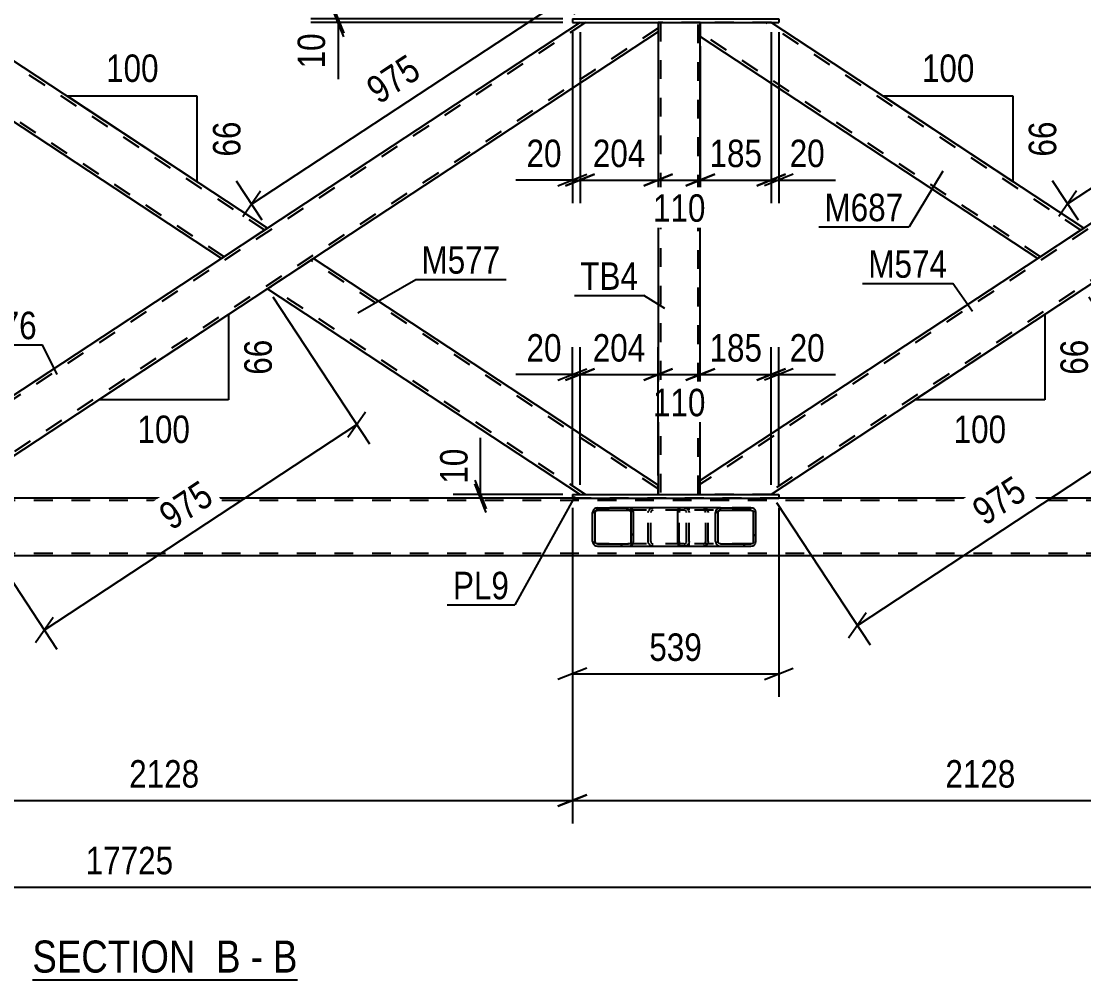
# Model space of a CAD drawing. Header units: millimetres. Extents: x -808 to 381, y -747 to 94.
# Drawn here: x -423 to -312.1, y -484.3 to -384.4 of the extents above; entities that cross this region are included whole.
import ezdxf

# ---------------------------------------------------------------- set-up
doc = ezdxf.new("R2010")
doc.units = ezdxf.units.MM
doc.linetypes.add('DXK_LINE_DOT2', pattern=[3.9198, 1.9599, -1.9599])
doc.styles.add('Arial Narrow', font='ARIALN.TTF', dxfattribs={"height": 0.2})

# ---------------------------------------------------------------- blocks, each defined once
blk = doc.blocks.new('Unknown-232923327-13 - 73514')
at = {"color": 6, "linetype": 'Continuous'}
blk.add_line((-421.8, -484.33), (-394.15, -484.33), dxfattribs=at)
at = {"color": 0, "linetype": 'Continuous'}
for points in [[(-403.69, -483.58), (-403.69, -480.08), (-421.8, -480.08), (-421.8, -483.58)], [(-400.08, -483.58), (-400.08, -480.08), (-402.64, -480.08), (-402.64, -483.58)], [(-397.76, -483.58), (-397.76, -480.08), (-399.03, -480.08), (-399.03, -483.58)], [(-394.15, -483.58), (-394.15, -480.08), (-396.71, -480.08), (-396.71, -483.58)]]:
    blk.add_wipeout(points, dxfattribs=at)
at = {"color": 7, "linetype": 'Continuous', "style": 'Arial Narrow'}
for s, p in [('SECTION ', (-421.8, -483.58)), ('B', (-402.64, -483.58)), ('B', (-396.71, -483.58)), ('-', (-399.03, -483.58))]:
    blk.add_text(s, height=3.34, dxfattribs=at).set_placement(p)
blk = doc.blocks.new('Part-232923327-73579 - 73514')
at = {"linetype": 'Continuous'}
h = blk.add_hatch(dxfattribs=at)
h.set_pattern_fill('', scale=0.7, style=0, pattern_type=0)
h.set_pattern_definition([(45, (-350.497, -438.8263), (-1.57154, 1.57154), [])])
h.paths.add_polyline_path([(-350.54, -438.64), (-350.5, -438.83), (-350.39, -438.98), (-350.23, -439.09), (-350.03, -439.12), (-346.85, -439.12), (-346.66, -439.09), (-346.49, -438.98), (-346.38, -438.83), (-346.35, -438.64), (-346.35, -435.6), (-346.38, -435.42), (-346.49, -435.26), (-346.66, -435.16), (-346.85, -435.12), (-350.03, -435.12), (-350.23, -435.16), (-350.39, -435.26), (-350.5, -435.42), (-350.54, -435.6)])
h.paths.add_polyline_path([(-350.26, -435.51), (-350.21, -435.43), (-350.13, -435.38), (-350.03, -435.36), (-346.85, -435.36), (-346.75, -435.38), (-346.67, -435.43), (-346.62, -435.51), (-346.6, -435.6), (-346.6, -438.64), (-346.62, -438.73), (-346.67, -438.81), (-346.75, -438.86), (-346.85, -438.88), (-350.03, -438.88), (-350.13, -438.86), (-350.21, -438.81), (-350.26, -438.73), (-350.28, -438.64), (-350.28, -435.6)])
at = {"color": 2, "linetype": 'Continuous'}
for p, q in [((-354.49, -435.6), (-354.47, -435.42)), ((-354.47, -435.42), (-354.41, -435.26)), ((-354.41, -435.26), (-354.32, -435.16)), ((-354.32, -435.16), (-354.22, -435.12)), ((-350.03, -435.12), (-354.22, -435.12)), ((-350.5, -435.42), (-350.54, -435.6)), ((-350.28, -435.6), (-350.26, -435.51)), ((-350.26, -435.51), (-350.21, -435.43)), ((-350.03, -435.12), (-350.23, -435.16)), ((-350.21, -435.43), (-350.13, -435.38)), ((-350.13, -435.38), (-350.03, -435.36)), ((-350.03, -435.12), (-346.85, -435.12)), ((-350.03, -435.36), (-346.85, -435.36)), ((-346.66, -435.16), (-346.85, -435.12)), ((-346.85, -435.36), (-346.75, -435.38)), ((-346.75, -435.38), (-346.67, -435.43)), ((-346.67, -435.43), (-346.62, -435.51)), ((-346.62, -435.51), (-346.6, -435.6)), ((-346.35, -435.6), (-346.38, -435.42)), ((-354.49, -438.64), (-354.49, -435.6)), ((-350.54, -438.64), (-350.54, -435.6)), ((-350.28, -438.64), (-350.28, -435.6)), ((-346.6, -438.64), (-346.6, -435.6)), ((-346.35, -438.64), (-346.35, -435.6)), ((-354.47, -438.83), (-354.49, -438.64)), ((-354.41, -438.98), (-354.47, -438.83)), ((-350.54, -438.64), (-350.5, -438.83)), ((-350.26, -438.73), (-350.28, -438.64)), ((-350.21, -438.81), (-350.26, -438.73)), ((-350.13, -438.86), (-350.21, -438.81)), ((-346.67, -438.81), (-346.75, -438.86)), ((-346.62, -438.73), (-346.67, -438.81)), ((-346.6, -438.64), (-346.62, -438.73)), ((-346.38, -438.83), (-346.35, -438.64)), ((-354.32, -439.09), (-354.41, -438.98)), ((-354.22, -439.12), (-354.32, -439.09)), ((-354.22, -439.12), (-350.03, -439.12)), ((-350.23, -439.09), (-350.03, -439.12)), ((-350.03, -438.88), (-350.13, -438.86)), ((-350.03, -438.88), (-346.85, -438.88)), ((-350.03, -439.12), (-346.85, -439.12)), ((-346.75, -438.86), (-346.85, -438.88)), ((-346.85, -439.12), (-346.66, -439.09))]:
    blk.add_line(p, q, dxfattribs=at)
at = {"color": 7, "linetype": 'DXK_LINE_DOT2'}
for p, q in [((-354.34, -435.51), (-354.35, -435.6)), ((-354.31, -435.43), (-354.34, -435.51)), ((-354.27, -435.38), (-354.31, -435.43)), ((-354.22, -435.36), (-354.27, -435.38)), ((-346.85, -435.36), (-354.22, -435.36)), ((-353.3, -435.36), (-353.3, -435.12)), ((-351.81, -435.12), (-351.62, -435.16)), ((-351.72, -435.38), (-351.81, -435.36)), ((-351.63, -435.43), (-351.72, -435.38)), ((-351.58, -435.51), (-351.63, -435.43)), ((-351.56, -435.6), (-351.58, -435.51)), ((-351.35, -435.42), (-351.31, -435.6)), ((-346.85, -435.12), (-350.03, -435.12)), ((-354.35, -438.64), (-354.35, -435.6)), ((-351.56, -438.64), (-351.56, -435.6)), ((-351.31, -438.64), (-351.31, -435.6)), ((-354.35, -438.64), (-354.34, -438.73)), ((-354.34, -438.73), (-354.31, -438.81)), ((-354.31, -438.81), (-354.27, -438.86)), ((-351.72, -438.86), (-351.63, -438.81)), ((-351.63, -438.81), (-351.58, -438.73)), ((-351.58, -438.73), (-351.56, -438.64)), ((-351.31, -438.64), (-351.35, -438.83)), ((-354.27, -438.86), (-354.22, -438.88)), ((-346.85, -438.88), (-354.22, -438.88)), ((-353.3, -439.12), (-353.3, -438.88)), ((-351.81, -438.88), (-351.72, -438.86)), ((-351.62, -439.09), (-351.81, -439.12)), ((-350.03, -439.12), (-346.85, -439.12))]:
    blk.add_line(p, q, dxfattribs=at)
for centre, start, end in [((-351.8, -435.62), 23.8494, 68.8059), ((-351.8, -438.63), 291.1941, 336.1506)]:
    blk.add_arc(centre, 0.492, start, end, dxfattribs=at)
at = {"color": 2, "linetype": 'Continuous'}
for centre, start, end in [((-350.05, -435.62), 111.1941, 156.1506), ((-346.83, -435.62), 23.8494, 68.8059), ((-350.05, -438.63), 203.8494, 248.8059), ((-346.83, -438.63), 291.1941, 336.1506)]:
    blk.add_arc(centre, 0.492, start, end, dxfattribs=at)
blk = doc.blocks.new('Part-232923327-73602 - 73514')
at = {"color": 7, "linetype": 'DXK_LINE_DOT2'}
for p, q in [((-352.13, -384.52), (-352.13, -385.98)), ((-344.73, -384.52), (-352.13, -384.52)), ((-312.43, -406.16), (-345.31, -384.52)), ((-316.65, -408.93), (-352.13, -385.59)), ((-312.18, -405.99), (-312.72, -406.35)), ((-316.65, -408.93), (-316.63, -408.92))]:
    blk.add_line(p, q, dxfattribs=at)
at = {"color": 2, "linetype": 'Continuous'}
for p, q in [((-312.14, -405.96), (-344.73, -384.52)), ((-352.13, -385.98), (-316.94, -409.12)), ((-312.72, -406.35), (-316.94, -409.12)), ((-312.14, -405.96), (-312.72, -406.35))]:
    blk.add_line(p, q, dxfattribs=at)
blk = doc.blocks.new('Part-232923327-73604 - 73514')
at = {"color": 2, "linetype": 'Continuous'}
for p, q in [((-402.07, -409.12), (-439.47, -384.52)), ((-397.27, -405.96), (-429.87, -384.52)), ((-397.85, -406.35), (-402.07, -409.12)), ((-397.85, -406.35), (-397.27, -405.96))]:
    blk.add_line(p, q, dxfattribs=at)
at = {"color": 7, "linetype": 'DXK_LINE_DOT2'}
for p, q in [((-429.87, -384.52), (-439.47, -384.52)), ((-401.78, -408.93), (-438.89, -384.52)), ((-397.56, -406.16), (-430.45, -384.52)), ((-397.32, -405.99), (-397.85, -406.35)), ((-401.78, -408.93), (-401.76, -408.92))]:
    blk.add_line(p, q, dxfattribs=at)
blk = doc.blocks.new('Part-232923327-73541 - 73514')
at = {"color": 7, "linetype": 'DXK_LINE_DOT2'}
for p, q in [((-278.96, -384.52), (-352.13, -432.65)), ((-270.52, -384.52), (-345.31, -433.72)), ((-269.93, -384.52), (-279.54, -384.52)), ((-312.14, -405.96), (-316.94, -409.12)), ((-307.33, -409.12), (-312.14, -412.28)), ((-352.13, -433.72), (-352.13, -432.27)), ((-344.73, -433.72), (-352.13, -433.72))]:
    blk.add_line(p, q, dxfattribs=at)
at = {"color": 2, "linetype": 'Continuous'}
for p, q in [((-279.54, -384.52), (-312.14, -405.96)), ((-269.93, -384.52), (-307.33, -409.12)), ((-316.94, -409.12), (-352.13, -432.27)), ((-312.14, -412.28), (-344.73, -433.72))]:
    blk.add_line(p, q, dxfattribs=at)
blk = doc.blocks.new('Part-232923327-73543 - 73514')
at = {"color": 7, "linetype": 'DXK_LINE_DOT2'}
for p, q in [((-364.09, -384.52), (-438.89, -433.72)), ((-364.68, -384.52), (-356.53, -384.52)), ((-356.53, -384.52), (-356.53, -385.48)), ((-356.53, -385.1), (-430.45, -433.72)), ((-397.27, -405.96), (-402.07, -409.12)), ((-392.47, -409.12), (-397.27, -412.28)), ((-429.86, -433.72), (-439.47, -433.72))]:
    blk.add_line(p, q, dxfattribs=at)
at = {"color": 2, "linetype": 'Continuous'}
for p, q in [((-364.68, -384.52), (-397.27, -405.96)), ((-356.53, -385.48), (-392.47, -409.12)), ((-402.07, -409.12), (-439.47, -433.72)), ((-397.27, -412.28), (-429.86, -433.72))]:
    blk.add_line(p, q, dxfattribs=at)
blk = doc.blocks.new('Part-232923327-73544 - 73514')
at = {"color": 2, "linetype": 'Continuous'}
for p, q in [((-393.05, -409.51), (-397.27, -412.28)), ((-392.47, -409.12), (-393.05, -409.51)), ((-356.53, -432.76), (-392.47, -409.12)), ((-397.27, -412.28), (-364.68, -433.72))]:
    blk.add_line(p, q, dxfattribs=at)
at = {"color": 7, "linetype": 'DXK_LINE_DOT2'}
for p, q in [((-356.53, -433.15), (-392.76, -409.31)), ((-396.98, -412.09), (-396.96, -412.08)), ((-364.1, -433.72), (-396.98, -412.09)), ((-356.53, -433.72), (-356.53, -432.76)), ((-364.68, -433.72), (-356.53, -433.72))]:
    blk.add_line(p, q, dxfattribs=at)
blk = doc.blocks.new('Part-232923327-73552 - 73514')
at = {"color": 2, "linetype": 'Continuous'}
for p, q in [((-356.53, -384.52), (-356.53, -433.72)), ((-352.13, -433.72), (-352.13, -384.52))]:
    blk.add_line(p, q, dxfattribs=at)
at = {"color": 7, "linetype": 'DXK_LINE_DOT2'}
for p, q in [((-352.13, -384.52), (-356.53, -384.52)), ((-356.29, -384.52), (-356.29, -433.72)), ((-352.37, -433.72), (-352.37, -384.52)), ((-356.53, -433.72), (-352.13, -433.72))]:
    blk.add_line(p, q, dxfattribs=at)
blk = doc.blocks.new('Part-232923327-73627 - 73514')
at = {"color": 2, "linetype": 'Continuous'}
for p, q in [((-365.48, -384.12), (-365.48, -384.52)), ((-365.48, -384.12), (-343.93, -384.12)), ((-365.48, -384.52), (-343.93, -384.52)), ((-343.93, -384.12), (-343.93, -384.52))]:
    blk.add_line(p, q, dxfattribs=at)
blk = doc.blocks.new('Part-232923327-73570 - 73514')
at = {"linetype": 'Continuous'}
h = blk.add_hatch(dxfattribs=at)
h.set_pattern_fill('', scale=0.7, style=0, pattern_type=0)
h.set_pattern_definition([(45, (-363.3178, -438.8263), (-1.57154, 1.57154), [])])
h.paths.add_polyline_path([(-363.36, -438.64), (-363.32, -438.83), (-363.21, -438.98), (-363.04, -439.09), (-362.85, -439.12), (-359.61, -439.12), (-359.42, -439.09), (-359.25, -438.98), (-359.14, -438.83), (-359.1, -438.64), (-359.1, -435.6), (-359.14, -435.42), (-359.25, -435.26), (-359.42, -435.16), (-359.61, -435.12), (-362.85, -435.12), (-363.04, -435.16), (-363.21, -435.26), (-363.32, -435.42), (-363.36, -435.6)])
h.paths.add_polyline_path([(-363.08, -435.51), (-363.03, -435.43), (-362.94, -435.38), (-362.85, -435.36), (-359.61, -435.36), (-359.51, -435.38), (-359.43, -435.43), (-359.37, -435.51), (-359.36, -435.6), (-359.36, -438.64), (-359.37, -438.73), (-359.43, -438.81), (-359.51, -438.86), (-359.61, -438.88), (-362.85, -438.88), (-362.94, -438.86), (-363.03, -438.81), (-363.08, -438.73), (-363.1, -438.64), (-363.1, -435.6)])
at = {"color": 2, "linetype": 'Continuous'}
for p, q in [((-363.32, -435.42), (-363.36, -435.6)), ((-363.1, -435.6), (-363.08, -435.51)), ((-363.08, -435.51), (-363.03, -435.43)), ((-362.85, -435.12), (-363.04, -435.16)), ((-363.03, -435.43), (-362.94, -435.38)), ((-362.94, -435.38), (-362.85, -435.36)), ((-362.85, -435.12), (-359.61, -435.12)), ((-362.85, -435.36), (-359.61, -435.36)), ((-354.22, -435.12), (-359.61, -435.12)), ((-359.42, -435.16), (-359.61, -435.12)), ((-359.61, -435.36), (-359.51, -435.38)), ((-359.51, -435.38), (-359.43, -435.43)), ((-359.43, -435.43), (-359.37, -435.51)), ((-359.37, -435.51), (-359.36, -435.6)), ((-359.1, -435.6), (-359.14, -435.42)), ((-363.36, -438.64), (-363.36, -435.6)), ((-363.1, -438.64), (-363.1, -435.6)), ((-359.36, -438.64), (-359.36, -435.6)), ((-359.1, -438.64), (-359.1, -435.6)), ((-363.36, -438.64), (-363.32, -438.83)), ((-363.08, -438.73), (-363.1, -438.64)), ((-363.03, -438.81), (-363.08, -438.73)), ((-362.94, -438.86), (-363.03, -438.81)), ((-359.43, -438.81), (-359.51, -438.86)), ((-359.37, -438.73), (-359.43, -438.81)), ((-359.36, -438.64), (-359.37, -438.73)), ((-359.14, -438.83), (-359.1, -438.64)), ((-363.04, -439.09), (-362.85, -439.12)), ((-362.85, -438.88), (-362.94, -438.86)), ((-362.85, -438.88), (-359.61, -438.88)), ((-362.85, -439.12), (-359.61, -439.12)), ((-359.51, -438.86), (-359.61, -438.88)), ((-359.61, -439.12), (-359.42, -439.09)), ((-359.61, -439.12), (-354.22, -439.12))]:
    blk.add_line(p, q, dxfattribs=at)
at = {"color": 7, "linetype": 'DXK_LINE_DOT2'}
for p, q in [((-359.61, -435.12), (-362.85, -435.12)), ((-353.81, -435.36), (-362.85, -435.36)), ((-357.56, -435.6), (-357.52, -435.42)), ((-357.29, -435.51), (-357.3, -435.6)), ((-357.23, -435.43), (-357.29, -435.51)), ((-357.24, -435.16), (-357.05, -435.12)), ((-357.15, -435.38), (-357.23, -435.43)), ((-357.05, -435.36), (-357.15, -435.38)), ((-353.81, -435.12), (-354.22, -435.12)), ((-353.81, -435.12), (-353.62, -435.16)), ((-353.72, -435.38), (-353.81, -435.36)), ((-353.63, -435.43), (-353.72, -435.38)), ((-353.58, -435.51), (-353.63, -435.43)), ((-353.56, -435.6), (-353.58, -435.51)), ((-353.34, -435.42), (-353.3, -435.6)), ((-357.56, -438.64), (-357.56, -435.6)), ((-357.3, -438.64), (-357.3, -435.6)), ((-353.56, -438.64), (-353.56, -435.6)), ((-353.3, -438.64), (-353.3, -435.6)), ((-357.52, -438.83), (-357.56, -438.64)), ((-357.3, -438.64), (-357.29, -438.73)), ((-357.29, -438.73), (-357.23, -438.81)), ((-357.23, -438.81), (-357.15, -438.86)), ((-353.72, -438.86), (-353.63, -438.81)), ((-353.63, -438.81), (-353.58, -438.73)), ((-353.58, -438.73), (-353.56, -438.64)), ((-353.3, -438.64), (-353.34, -438.83)), ((-353.81, -438.88), (-362.85, -438.88)), ((-362.85, -439.12), (-359.61, -439.12)), ((-357.05, -439.12), (-357.24, -439.09)), ((-357.15, -438.86), (-357.05, -438.88)), ((-353.81, -439.12), (-354.22, -439.12)), ((-353.81, -438.88), (-353.72, -438.86)), ((-353.62, -439.09), (-353.81, -439.12))]:
    blk.add_line(p, q, dxfattribs=at)
at = {"color": 2, "linetype": 'Continuous'}
for centre, start, end in [((-362.87, -435.62), 110.7583, 155.68), ((-359.59, -435.62), 24.32, 69.2417), ((-362.87, -438.62), 204.32, 249.2417), ((-359.59, -438.62), 290.7583, 335.68)]:
    blk.add_arc(centre, 0.496, start, end, dxfattribs=at)
at = {"color": 7, "linetype": 'DXK_LINE_DOT2'}
for centre, start, end in [((-357.07, -435.62), 110.7583, 155.68), ((-353.79, -435.62), 24.32, 69.2417), ((-357.07, -438.62), 204.32, 249.2417), ((-353.79, -438.62), 290.7583, 335.68)]:
    blk.add_arc(centre, 0.496, start, end, dxfattribs=at)
blk = doc.blocks.new('Part-232923327-73636 - 73514')
at = {"color": 2, "linetype": 'Continuous'}
for p, q in [((-365.48, -433.72), (-365.48, -434.12)), ((-365.48, -433.72), (-343.93, -433.72)), ((-365.48, -434.12), (-343.93, -434.12)), ((-343.93, -433.72), (-343.93, -434.12))]:
    blk.add_line(p, q, dxfattribs=at)
blk = doc.blocks.new('Part-232923327-73678 - 73514')
at = {"color": 7, "linetype": 'DXK_LINE_DOT2'}
for p, q in [((-82.58, -434.36), (-759.25, -434.36)), ((-343.93, -434.12), (-365.48, -434.12)), ((-82.58, -439.88), (-759.25, -439.88))]:
    blk.add_line(p, q, dxfattribs=at)
at = {"color": 2, "linetype": 'Continuous'}
for p, q in [((-365.48, -434.12), (-429.06, -434.12)), ((-280.34, -434.12), (-343.93, -434.12)), ((-82.58, -440.12), (-755.25, -440.12))]:
    blk.add_line(p, q, dxfattribs=at)
blk = doc.blocks.new('AngleDimension-232923327-98797 - 73514')
at = {"color": 7, "linetype": 'Continuous'}
for p, q in [((-417.18, -392.21), (-418.13, -392.21)), ((-404.6, -392.21), (-418.13, -392.21)), ((-404.6, -401.11), (-418.13, -392.21)), ((-404.6, -401.11), (-404.6, -392.21))]:
    blk.add_line(p, q, dxfattribs=at)
at = {"color": 0}
for points in [[(-408.02, -391.31), (-408.02, -387.11), (-414.71, -387.11), (-414.71, -391.31)], [(-399.5, -394.23), (-403.7, -394.23), (-403.7, -399.09), (-399.5, -399.09)]]:
    blk.add_wipeout(points, dxfattribs=at)
at = {"color": 3, "style": 'Arial Narrow'}
blk.add_text('100', height=2.863, dxfattribs=at).set_placement((-414.11, -390.71))
blk.add_text('66', height=2.863, rotation=90.0002, dxfattribs=at).set_placement((-400.1, -398.49))
blk = doc.blocks.new('StraightDimension-232923327-100388 - 73514')
at = {"color": 7, "linetype": 'Continuous'}
for p, q in [((-365.23, -383.69), (-367.9, -379.62)), ((-367.26, -383.32), (-365.41, -380.67)), ((-398.93, -403.44), (-366.34, -382)), ((-397.82, -405.13), (-400.5, -401.06)), ((-398.01, -402.11), (-399.85, -404.76))]:
    blk.add_line(p, q, dxfattribs=at)
at = {"color": 0}
blk.add_wipeout([(-380.25, -390.26), (-382.56, -386.75), (-388.15, -390.42), (-385.84, -393.93)], dxfattribs=at)
at = {"color": 3, "style": 'Arial Narrow'}
blk.add_text('975', height=2.863, rotation=33.3347, dxfattribs=at).set_placement((-385.67, -393.1))
blk = doc.blocks.new('StraightDimension-232923327-100433 - 73514')
at = {"color": 7, "linetype": 'Continuous'}
for p, q in [((-311.59, -413.12), (-301.83, -427.95)), ((-304.07, -427.27), (-302.22, -424.62)), ((-335.74, -447.39), (-303.15, -425.95)), ((-344.18, -434.56), (-334.42, -449.39)), ((-334.82, -446.06), (-336.66, -448.71))]:
    blk.add_line(p, q, dxfattribs=at)
at = {"color": 0}
blk.add_wipeout([(-317.06, -434.21), (-319.37, -430.7), (-324.96, -434.37), (-322.65, -437.88)], dxfattribs=at)
at = {"color": 3, "style": 'Arial Narrow'}
blk.add_text('975', height=2.863, rotation=33.3347, dxfattribs=at).set_placement((-322.48, -437.05))
blk = doc.blocks.new('StraightDimension-232923327-101119 - 73514')
at = {"color": 7, "linetype": 'Continuous'}
for p, q in [((-390.52, -382.62), (-389.32, -385.62)), ((-389.32, -386.02), (-390.52, -383.02)), ((-366.48, -384.12), (-392.77, -384.12)), ((-366.48, -384.52), (-392.77, -384.52)), ((-389.92, -384.52), (-389.92, -384.12)), ((-389.92, -384.52), (-389.92, -390.43)), ((-389.92, -384.52), (-389.92, -390.43))]:
    blk.add_line(p, q, dxfattribs=at)
at = {"color": 0}
blk.add_wipeout([(-390.67, -385.05), (-394.87, -385.05), (-394.87, -389.9), (-390.67, -389.9)], dxfattribs=at)
at = {"color": 3, "style": 'Arial Narrow'}
blk.add_text('10', height=2.863, rotation=90.0002, dxfattribs=at).set_placement((-391.27, -389.3))
blk = doc.blocks.new('StraightDimension-232923327-98073 - 73514')
at = {"color": 7, "linetype": 'Continuous'}
for p, q in [((-344.73, -432.72), (-344.73, -418.37)), ((-343.93, -432.72), (-343.93, -418.37)), ((-346.23, -421.82), (-343.23, -420.62)), ((-342.43, -420.62), (-345.43, -421.82)), ((-344.73, -421.22), (-343.93, -421.22)), ((-343.93, -421.22), (-338.02, -421.22)), ((-343.93, -421.22), (-338.02, -421.22))]:
    blk.add_line(p, q, dxfattribs=at)
at = {"color": 0}
blk.add_wipeout([(-338.55, -420.47), (-338.55, -416.27), (-343.41, -416.27), (-343.41, -420.47)], dxfattribs=at)
at = {"color": 3, "style": 'Arial Narrow'}
blk.add_text('20', height=2.863, dxfattribs=at).set_placement((-342.81, -419.87))
blk = doc.blocks.new('StraightDimension-232923327-100422 - 73514')
at = {"color": 7, "linetype": 'Continuous'}
for p, q in [((-280.09, -383.69), (-282.79, -379.58)), ((-282.15, -383.29), (-280.3, -380.64)), ((-313.82, -403.41), (-281.23, -381.97)), ((-312.69, -405.13), (-315.39, -401.02)), ((-312.9, -402.08), (-314.74, -404.73))]:
    blk.add_line(p, q, dxfattribs=at)
at = {"color": 0}
blk.add_wipeout([(-295.14, -390.22), (-297.45, -386.71), (-303.03, -390.39), (-300.73, -393.9)], dxfattribs=at)
at = {"color": 3, "style": 'Arial Narrow'}
blk.add_text('975', height=2.863, rotation=33.3347, dxfattribs=at).set_placement((-300.56, -393.06))
blk = doc.blocks.new('AngleDimension-232923327-141944 - 73514')
at = {"color": 7, "linetype": 'Continuous'}
for p, q in [((-316.2, -414.96), (-329.74, -423.86)), ((-316.2, -414.96), (-316.2, -423.86)), ((-319.31, -417), (-329.74, -423.86)), ((-316.2, -423.86), (-329.74, -423.86))]:
    blk.add_line(p, q, dxfattribs=at)
at = {"color": 0}
for points in [[(-311.1, -416.98), (-315.3, -416.98), (-315.3, -421.84), (-311.1, -421.84)], [(-319.63, -428.96), (-319.63, -424.76), (-326.31, -424.76), (-326.31, -428.96)]]:
    blk.add_wipeout(points, dxfattribs=at)
at = {"color": 3, "style": 'Arial Narrow'}
blk.add_text('66', height=2.863, rotation=90.0002, dxfattribs=at).set_placement((-311.7, -421.24))
blk.add_text('100', height=2.863, dxfattribs=at).set_placement((-325.71, -428.36))
blk = doc.blocks.new('StraightDimension-232923327-98015 - 73514')
at = {"color": 7, "linetype": 'Continuous'}
for p, q in [((-364.68, -385.52), (-364.68, -403.34)), ((-356.53, -386.48), (-356.53, -403.34)), ((-366.18, -401.54), (-363.18, -400.34)), ((-364.68, -400.94), (-356.53, -400.94)), ((-355.03, -400.34), (-358.03, -401.54))]:
    blk.add_line(p, q, dxfattribs=at)
at = {"color": 0}
blk.add_wipeout([(-357.26, -400.19), (-357.26, -395.99), (-363.94, -395.99), (-363.94, -400.19)], dxfattribs=at)
at = {"color": 3, "style": 'Arial Narrow'}
blk.add_text('204', height=2.863, dxfattribs=at).set_placement((-363.34, -399.59))
blk = doc.blocks.new('StraightDimension-232923327-97286 - 73514')
at = {"color": 7, "linetype": 'Continuous'}
for p, q in [((-365.48, -435.12), (-365.48, -468.04)), ((-280.34, -435.12), (-280.34, -468.04)), ((-363.98, -465.04), (-366.98, -466.24)), ((-281.84, -466.24), (-278.84, -465.04)), ((-365.48, -465.64), (-280.34, -465.64))]:
    blk.add_line(p, q, dxfattribs=at)
at = {"color": 0}
blk.add_wipeout([(-318.65, -464.89), (-318.65, -460.69), (-327.17, -460.69), (-327.17, -464.89)], dxfattribs=at)
at = {"color": 3, "style": 'Arial Narrow'}
blk.add_text('2128', height=2.863, dxfattribs=at).set_placement((-326.57, -464.29))
blk = doc.blocks.new('StraightDimension-232923327-97287 - 73514')
at = {"color": 7, "linetype": 'Continuous'}
for p, q in [((-450.61, -435.12), (-450.61, -468.04)), ((-365.48, -435.12), (-365.48, -468.04)), ((-449.11, -465.04), (-452.11, -466.24)), ((-366.98, -466.24), (-363.98, -465.04)), ((-450.61, -465.64), (-365.48, -465.64))]:
    blk.add_line(p, q, dxfattribs=at)
at = {"color": 0}
blk.add_wipeout([(-403.79, -464.89), (-403.79, -460.69), (-412.3, -460.69), (-412.3, -464.89)], dxfattribs=at)
at = {"color": 3, "style": 'Arial Narrow'}
blk.add_text('2128', height=2.863, dxfattribs=at).set_placement((-411.7, -464.29))
blk = doc.blocks.new('StraightDimension-232923327-97514 - 73514')
at = {"color": 7, "linetype": 'Continuous'}
for p, q in [((-365.48, -435.12), (-365.48, -454.83)), ((-343.93, -435.12), (-343.93, -454.83)), ((-363.98, -451.83), (-366.98, -453.03)), ((-345.43, -453.03), (-342.43, -451.83)), ((-365.48, -452.43), (-343.93, -452.43))]:
    blk.add_line(p, q, dxfattribs=at)
at = {"color": 0}
blk.add_wipeout([(-351.36, -451.68), (-351.36, -447.48), (-358.05, -447.48), (-358.05, -451.68)], dxfattribs=at)
at = {"color": 3, "style": 'Arial Narrow'}
blk.add_text('539', height=2.863, dxfattribs=at).set_placement((-357.45, -451.08))
blk = doc.blocks.new('StraightDimension-232923327-98012 - 73514')
at = {"color": 7, "linetype": 'Continuous'}
for p, q in [((-344.73, -385.52), (-344.73, -403.34)), ((-343.93, -385.52), (-343.93, -403.34)), ((-346.23, -401.54), (-343.23, -400.34)), ((-342.43, -400.34), (-345.43, -401.54)), ((-344.73, -400.94), (-343.93, -400.94)), ((-343.93, -400.94), (-338.02, -400.94)), ((-343.93, -400.94), (-338.02, -400.94))]:
    blk.add_line(p, q, dxfattribs=at)
at = {"color": 0}
blk.add_wipeout([(-338.55, -400.19), (-338.55, -395.99), (-343.41, -395.99), (-343.41, -400.19)], dxfattribs=at)
at = {"color": 3, "style": 'Arial Narrow'}
blk.add_text('20', height=2.863, dxfattribs=at).set_placement((-342.81, -399.59))
blk = doc.blocks.new('StraightDimension-232923327-98013 - 73514')
at = {"color": 7, "linetype": 'Continuous'}
for p, q in [((-344.73, -385.52), (-344.73, -403.34)), ((-352.13, -386.98), (-352.13, -403.34)), ((-353.63, -401.54), (-350.63, -400.34)), ((-352.13, -400.94), (-344.73, -400.94)), ((-343.23, -400.34), (-346.23, -401.54))]:
    blk.add_line(p, q, dxfattribs=at)
at = {"color": 0}
blk.add_wipeout([(-345.09, -400.19), (-345.09, -395.99), (-351.77, -395.99), (-351.77, -400.19)], dxfattribs=at)
at = {"color": 3, "style": 'Arial Narrow'}
blk.add_text('185', height=2.863, dxfattribs=at).set_placement((-351.17, -399.59))
blk = doc.blocks.new('StraightDimension-232923327-98014 - 73514')
at = {"color": 7, "linetype": 'Continuous'}
for p, q in [((-356.53, -386.48), (-356.53, -403.79)), ((-352.13, -386.98), (-352.13, -403.79)), ((-358.03, -401.54), (-355.03, -400.34)), ((-356.53, -400.94), (-352.13, -400.94)), ((-350.63, -400.34), (-353.63, -401.54))]:
    blk.add_line(p, q, dxfattribs=at)
at = {"color": 0}
blk.add_wipeout([(-350.99, -405.89), (-350.99, -401.69), (-357.67, -401.69), (-357.67, -405.89)], dxfattribs=at)
at = {"color": 3, "style": 'Arial Narrow'}
blk.add_text('110', height=2.863, dxfattribs=at).set_placement((-357.07, -405.29))
blk = doc.blocks.new('StraightDimension-232923327-98016 - 73514')
at = {"color": 7, "linetype": 'Continuous'}
for p, q in [((-365.48, -385.52), (-365.48, -403.34)), ((-364.68, -385.52), (-364.68, -403.34)), ((-365.48, -400.94), (-371.38, -400.94)), ((-365.48, -400.94), (-371.38, -400.94)), ((-366.98, -401.54), (-363.98, -400.34)), ((-363.18, -400.34), (-366.18, -401.54)), ((-365.48, -400.94), (-364.68, -400.94))]:
    blk.add_line(p, q, dxfattribs=at)
at = {"color": 0}
blk.add_wipeout([(-366, -400.19), (-366, -395.99), (-370.86, -395.99), (-370.86, -400.19)], dxfattribs=at)
at = {"color": 3, "style": 'Arial Narrow'}
blk.add_text('20', height=2.863, dxfattribs=at).set_placement((-370.26, -399.59))
blk = doc.blocks.new('StraightDimension-232923327-98074 - 73514')
at = {"color": 7, "linetype": 'Continuous'}
for p, q in [((-352.13, -431.27), (-352.13, -418.37)), ((-344.73, -432.72), (-344.73, -418.37)), ((-353.63, -421.82), (-350.63, -420.62)), ((-343.23, -420.62), (-346.23, -421.82)), ((-352.13, -421.22), (-344.73, -421.22))]:
    blk.add_line(p, q, dxfattribs=at)
at = {"color": 0}
blk.add_wipeout([(-345.09, -420.47), (-345.09, -416.27), (-351.77, -416.27), (-351.77, -420.47)], dxfattribs=at)
at = {"color": 3, "style": 'Arial Narrow'}
blk.add_text('185', height=2.863, dxfattribs=at).set_placement((-351.17, -419.87))
blk = doc.blocks.new('StraightDimension-232923327-98075 - 73514')
at = {"color": 7, "linetype": 'Continuous'}
for p, q in [((-356.53, -431.76), (-356.53, -418.82)), ((-352.13, -431.27), (-352.13, -418.82)), ((-358.03, -421.82), (-355.03, -420.62)), ((-350.63, -420.62), (-353.63, -421.82)), ((-356.53, -421.22), (-352.13, -421.22))]:
    blk.add_line(p, q, dxfattribs=at)
at = {"color": 0}
blk.add_wipeout([(-350.99, -426.17), (-350.99, -421.97), (-357.67, -421.97), (-357.67, -426.17)], dxfattribs=at)
at = {"color": 3, "style": 'Arial Narrow'}
blk.add_text('110', height=2.863, dxfattribs=at).set_placement((-357.07, -425.57))
blk = doc.blocks.new('StraightDimension-232923327-98076 - 73514')
at = {"color": 7, "linetype": 'Continuous'}
for p, q in [((-364.68, -432.72), (-364.68, -418.37)), ((-356.53, -431.76), (-356.53, -418.37)), ((-366.18, -421.82), (-363.18, -420.62)), ((-355.03, -420.62), (-358.03, -421.82)), ((-364.68, -421.22), (-356.53, -421.22))]:
    blk.add_line(p, q, dxfattribs=at)
at = {"color": 0}
blk.add_wipeout([(-357.26, -420.47), (-357.26, -416.27), (-363.95, -416.27), (-363.95, -420.47)], dxfattribs=at)
at = {"color": 3, "style": 'Arial Narrow'}
blk.add_text('204', height=2.863, dxfattribs=at).set_placement((-363.35, -419.87))
blk = doc.blocks.new('StraightDimension-232923327-98077 - 73514')
at = {"color": 7, "linetype": 'Continuous'}
for p, q in [((-365.48, -432.72), (-365.48, -418.37)), ((-364.68, -432.72), (-364.68, -418.37)), ((-366.98, -421.82), (-363.98, -420.62)), ((-363.18, -420.62), (-366.18, -421.82)), ((-365.48, -421.22), (-371.38, -421.22)), ((-365.48, -421.22), (-371.38, -421.22)), ((-365.48, -421.22), (-364.68, -421.22))]:
    blk.add_line(p, q, dxfattribs=at)
at = {"color": 0}
blk.add_wipeout([(-366, -420.47), (-366, -416.27), (-370.86, -416.27), (-370.86, -420.47)], dxfattribs=at)
at = {"color": 3, "style": 'Arial Narrow'}
blk.add_text('20', height=2.863, dxfattribs=at).set_placement((-370.26, -419.87))
blk = doc.blocks.new('AngleDimension-232923327-98799 - 73514')
at = {"color": 7, "linetype": 'Continuous'}
for p, q in [((-333.04, -392.21), (-333.04, -392.21)), ((-319.51, -392.21), (-333.04, -392.21)), ((-319.51, -401.11), (-333.04, -392.21)), ((-319.51, -401.11), (-319.51, -392.21))]:
    blk.add_line(p, q, dxfattribs=at)
at = {"color": 0}
for points in [[(-322.93, -391.31), (-322.93, -387.11), (-329.62, -387.11), (-329.62, -391.31)], [(-314.41, -394.23), (-318.61, -394.23), (-318.61, -399.09), (-314.41, -399.09)]]:
    blk.add_wipeout(points, dxfattribs=at)
at = {"color": 3, "style": 'Arial Narrow'}
blk.add_text('100', height=2.863, dxfattribs=at).set_placement((-329.02, -390.71))
blk.add_text('66', height=2.863, rotation=90.0002, dxfattribs=at).set_placement((-315.01, -398.49))
blk = doc.blocks.new('StraightDimension-232923327-99026 - 73514')
at = {"color": 7, "linetype": 'Continuous'}
blk.add_line((-760.05, -474.68), (-63.3, -474.68), dxfattribs=at)
at = {"color": 0}
blk.add_wipeout([(-406.5, -473.93), (-406.5, -469.73), (-416.84, -469.73), (-416.84, -473.93)], dxfattribs=at)
at = {"color": 3, "style": 'Arial Narrow'}
blk.add_text('17725', height=2.863, dxfattribs=at).set_placement((-416.24, -473.33))
blk = doc.blocks.new('StraightDimension-232923327-100399 - 73514')
at = {"color": 7, "linetype": 'Continuous'}
for p, q in [((-396.72, -413.12), (-386.65, -428.43)), ((-388.89, -427.75), (-387.04, -425.1)), ((-420.56, -447.87), (-387.97, -426.43)), ((-429.31, -434.56), (-419.24, -449.87)), ((-419.64, -446.54), (-421.48, -449.19))]:
    blk.add_line(p, q, dxfattribs=at)
at = {"color": 0}
blk.add_wipeout([(-401.88, -434.68), (-404.19, -431.17), (-409.78, -434.85), (-407.47, -438.36)], dxfattribs=at)
at = {"color": 3, "style": 'Arial Narrow'}
blk.add_text('975', height=2.863, rotation=33.3347, dxfattribs=at).set_placement((-407.3, -437.53))
blk = doc.blocks.new('StraightDimension-232923327-100537 - 73514')
at = {"color": 7, "linetype": 'Continuous'}
for p, q in [((-375.06, -433.72), (-375.06, -427.82)), ((-375.06, -433.72), (-375.06, -427.82)), ((-375.66, -432.22), (-374.46, -435.22)), ((-374.46, -435.62), (-375.66, -432.62)), ((-366.48, -433.72), (-377.91, -433.72)), ((-366.48, -434.12), (-377.91, -434.12)), ((-375.06, -434.12), (-375.06, -433.72))]:
    blk.add_line(p, q, dxfattribs=at)
at = {"color": 0}
blk.add_wipeout([(-375.81, -428.34), (-380.01, -428.34), (-380.01, -433.2), (-375.81, -433.2)], dxfattribs=at)
at = {"color": 3, "style": 'Arial Narrow'}
blk.add_text('10', height=2.863, rotation=90.0002, dxfattribs=at).set_placement((-376.41, -432.6))
blk = doc.blocks.new('AngleDimension-232923327-141930 - 73514')
at = {"color": 7, "linetype": 'Continuous'}
for p, q in [((-401.33, -414.96), (-414.87, -423.86)), ((-401.33, -414.96), (-401.33, -423.86)), ((-404.44, -417), (-414.87, -423.86)), ((-401.33, -423.86), (-414.87, -423.86))]:
    blk.add_line(p, q, dxfattribs=at)
at = {"color": 0}
for points in [[(-396.23, -416.98), (-400.43, -416.98), (-400.43, -421.84), (-396.23, -421.84)], [(-404.76, -428.96), (-404.76, -424.76), (-411.44, -424.76), (-411.44, -428.96)]]:
    blk.add_wipeout(points, dxfattribs=at)
at = {"color": 3, "style": 'Arial Narrow'}
blk.add_text('66', height=2.863, rotation=90.0002, dxfattribs=at).set_placement((-396.83, -421.24))
blk.add_text('100', height=2.863, dxfattribs=at).set_placement((-410.84, -428.36))
blk = doc.blocks.new('Mark-232923327-96570 - 73514')
at = {"color": 30, "linetype": 'Continuous'}
for p, q in [((-387.87, -414.8), (-381.81, -411.3)), ((-381.81, -411.3), (-372.39, -411.3))]:
    blk.add_line(p, q, dxfattribs=at)
at = {"color": 0}
blk.add_wipeout([(-372.99, -410.7), (-372.99, -407.7), (-381.21, -407.7), (-381.21, -410.7)], dxfattribs=at)
blk.add_wipeout([(-372.99, -410.7), (-372.99, -407.7), (-381.21, -407.7), (-381.21, -410.7)], dxfattribs=at)
at = {"color": 3, "style": 'Arial Narrow'}
blk.add_text('M577', height=2.863, dxfattribs=at).set_placement((-381.21, -410.7))
blk = doc.blocks.new('Mark-232923327-96594 - 73514')
at = {"color": 30, "linetype": 'Continuous'}
for p in [(-365.25, -412.99), (-355.84, -414.33)]:
    blk.add_line(p, (-358.02, -412.99), dxfattribs=at)
at = {"color": 0}
blk.add_wipeout([(-358.62, -412.39), (-358.62, -409.39), (-364.65, -409.39), (-364.65, -412.39)], dxfattribs=at)
blk.add_wipeout([(-358.62, -412.39), (-358.62, -409.39), (-364.65, -409.39), (-364.65, -412.39)], dxfattribs=at)
at = {"color": 3, "style": 'Arial Narrow'}
blk.add_text('TB4', height=2.863, dxfattribs=at).set_placement((-364.65, -412.39))
blk = doc.blocks.new('Mark-232923327-96615 - 73514')
at = {"color": 30, "linetype": 'Continuous'}
for p in [(-326.83, -400.03), (-339.78, -405.83)]:
    blk.add_line(p, (-330.35, -405.83), dxfattribs=at)
at = {"color": 0}
blk.add_wipeout([(-330.95, -405.23), (-330.95, -402.23), (-339.18, -402.23), (-339.18, -405.23)], dxfattribs=at)
blk.add_wipeout([(-330.95, -405.23), (-330.95, -402.23), (-339.18, -402.23), (-339.18, -405.23)], dxfattribs=at)
at = {"color": 3, "style": 'Arial Narrow'}
blk.add_text('M687', height=2.863, dxfattribs=at).set_placement((-339.18, -405.23))
blk = doc.blocks.new('Mark-232923327-96561 - 73514')
at = {"color": 30, "linetype": 'Continuous'}
for p in [(-335.21, -411.73), (-323.75, -414.66)]:
    blk.add_line(p, (-325.79, -411.73), dxfattribs=at)
at = {"color": 0}
blk.add_wipeout([(-326.39, -411.13), (-326.39, -408.13), (-334.61, -408.13), (-334.61, -411.13)], dxfattribs=at)
blk.add_wipeout([(-326.39, -411.13), (-326.39, -408.13), (-334.61, -408.13), (-334.61, -411.13)], dxfattribs=at)
at = {"color": 3, "style": 'Arial Narrow'}
blk.add_text('M574', height=2.863, dxfattribs=at).set_placement((-334.61, -411.13))
blk = doc.blocks.new('Mark-232923327-96567 - 73514')
at = {"color": 30, "linetype": 'Continuous'}
for p in [(-430.16, -418.13), (-419.21, -421.22)]:
    blk.add_line(p, (-420.73, -418.13), dxfattribs=at)
at = {"color": 0}
blk.add_wipeout([(-421.33, -417.53), (-421.33, -414.53), (-429.56, -414.53), (-429.56, -417.53)], dxfattribs=at)
blk.add_wipeout([(-421.33, -417.53), (-421.33, -414.53), (-429.56, -414.53), (-429.56, -417.53)], dxfattribs=at)
at = {"color": 3, "style": 'Arial Narrow'}
blk.add_text('M576', height=2.863, dxfattribs=at).set_placement((-429.56, -417.53))
blk = doc.blocks.new('Mark-232923327-100605 - 73514')
at = {"color": 30, "linetype": 'Continuous'}
for p in [(-365.22, -433.95), (-378.53, -445.25)]:
    blk.add_line(p, (-371.49, -445.25), dxfattribs=at)
at = {"color": 0}
blk.add_wipeout([(-372.09, -444.65), (-372.09, -441.65), (-377.93, -441.65), (-377.93, -444.65)], dxfattribs=at)
blk.add_wipeout([(-372.09, -444.65), (-372.09, -441.65), (-377.93, -441.65), (-377.93, -444.65)], dxfattribs=at)
at = {"color": 3, "style": 'Arial Narrow'}
blk.add_text('PL9', height=2.863, dxfattribs=at).set_placement((-377.93, -444.65))

msp = doc.modelspace()

# ---------------------------------------------------------------- block references
for name in ['Part-232923327-73604 - 73514', 'Part-232923327-73543 - 73514', 'Part-232923327-73627 - 73514', 'Part-232923327-73552 - 73514', 'Part-232923327-73602 - 73514', 'Part-232923327-73541 - 73514', 'Part-232923327-73544 - 73514', 'Part-232923327-73678 - 73514', 'Part-232923327-73636 - 73514', 'Part-232923327-73570 - 73514', 'Part-232923327-73579 - 73514', 'Unknown-232923327-13 - 73514']:
    msp.add_blockref(name, (0, 0))

# ---------------------------------------------------------------- next in the draw order: block references
for name in ['StraightDimension-232923327-100422 - 73514', 'StraightDimension-232923327-98012 - 73514', 'AngleDimension-232923327-98797 - 73514', 'Mark-232923327-96594 - 73514', 'StraightDimension-232923327-100433 - 73514']:
    msp.add_blockref(name, (0, 0))

# ---------------------------------------------------------------- next in the draw order: block references
for name in ['StraightDimension-232923327-100388 - 73514', 'StraightDimension-232923327-98013 - 73514', 'AngleDimension-232923327-98799 - 73514', 'AngleDimension-232923327-141944 - 73514', 'StraightDimension-232923327-98073 - 73514', 'StraightDimension-232923327-97286 - 73514']:
    msp.add_blockref(name, (0, 0))

# ---------------------------------------------------------------- next in the draw order: block references
for name in ['StraightDimension-232923327-101119 - 73514', 'Mark-232923327-96615 - 73514', 'Mark-232923327-96561 - 73514', 'StraightDimension-232923327-98074 - 73514', 'StraightDimension-232923327-97287 - 73514']:
    msp.add_blockref(name, (0, 0))

# ---------------------------------------------------------------- next in the draw order: block references
for name in ['StraightDimension-232923327-98015 - 73514', 'StraightDimension-232923327-98075 - 73514', 'StraightDimension-232923327-97514 - 73514']:
    msp.add_blockref(name, (0, 0))

# ---------------------------------------------------------------- next in the draw order: block references
for name in ['StraightDimension-232923327-98016 - 73514', 'StraightDimension-232923327-98014 - 73514', 'StraightDimension-232923327-98076 - 73514', 'StraightDimension-232923327-99026 - 73514']:
    msp.add_blockref(name, (0, 0))

# ---------------------------------------------------------------- next in the draw order: block references
for name in ['StraightDimension-232923327-100399 - 73514', 'StraightDimension-232923327-98077 - 73514']:
    msp.add_blockref(name, (0, 0))

# ---------------------------------------------------------------- next in the draw order: block references
for name in ['Mark-232923327-96570 - 73514', 'Mark-232923327-96567 - 73514', 'AngleDimension-232923327-141930 - 73514', 'StraightDimension-232923327-100537 - 73514']:
    msp.add_blockref(name, (0, 0))

# ---------------------------------------------------------------- next in the draw order: block references
msp.add_blockref('Mark-232923327-100605 - 73514', (0, 0))

doc.saveas('drawing.dxf')
